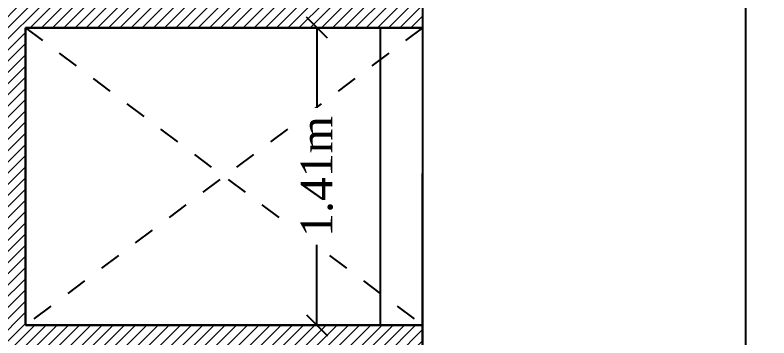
# Model space of a CAD drawing. Header units: millimetres. Extents: x 860 to 1444, y -43 to 267.
# Drawn here: x 1327.638 to 1331.208, y 258.742 to 260.272 of the extents above; entities that cross this region are included whole.
import ezdxf

# ---------------------------------------------------------------- set-up
doc = ezdxf.new("R2010")
doc.units = ezdxf.units.MM
doc.header["$MEASUREMENT"] = 0
doc.linetypes.add('VW-01 Strichlinie kurz', pattern=[0.15748, 0.07874, -0.07874])
doc.layers.add('furniture', color=251, linetype='Continuous', lineweight=5)
doc.layers.add('WALL', color=7, linetype='Continuous', lineweight=30)
doc.styles.add('Ari CENTER', font='times.ttf', dxfattribs={"height": 0.15})
doc.dimstyles.new('Ari New', dxfattribs={"dimtxt": 0.15, "dimasz": 0.1, "dimexe": 0.05, "dimexo": 0.25, "dimgap": 0.05, "dimtad": 0, "dimtoh": 1, "dimzin": 0, "dimdsep": 46, "dimtxsty": 'Ari CENTER', "dimblk": 'OBLIQUE', "dimcen": 0.09, "dimclrd": 251, "dimclre": 251, "dimclrt": 12, "dimadec": 0, "dimazin": 0, "dimtfac": 1, "dimtofl": 0, "dimtmove": 0, "dimatfit": 3, "dimldrblk": 'NONE', "dimfxl": 0, "dimtolj": 1, "dimtzin": 0, "dimarcsym": 0})

# ---------------------------------------------------------------- blocks, each defined once
blk = doc.blocks.new('_Oblique')
at = {"color": 0, "linetype": 'ByBlock', "lineweight": -2}
blk.add_line((-0.5, -0.5), (0.5, 0.5), dxfattribs=at)
blk = doc.blocks.new('*D389')
at = {"color": 251, "lineweight": -2, "transparency": 16777216}
for p, q in [((1329.817, 264.9523), (1331.1468, 264.9523)), ((1331.0968, 264.9523), (1331.0968, 258.2141)), ((1331.0968, 250.7323), (1331.0968, 257.4704)), ((1329.817, 250.7323), (1331.1468, 250.7323))]:
    blk.add_line(p, q, dxfattribs=at)
at = {"layer": 'Defpoints', "color": 0, "lineweight": 35, "transparency": 16777216}
for p in [(1329.567, 264.9523), (1329.567, 250.7323), (1331.0968, 250.7323)]:
    blk.add_point(p, dxfattribs=at)
at = {"color": 251, "lineweight": -2, "transparency": 16777216, "xscale": 0.1, "yscale": 0.1, "zscale": 0.1}
for p, rotation in [((1331.0968, 264.9523), 90), ((1331.0968, 250.7323), 270)]:
    blk.add_blockref('_Oblique', p, dxfattribs=dict(at, rotation=rotation))
at = {"color": 12, "transparency": 16777216, "insert": (1331.0968, 257.8423), "char_height": 0.15, "attachment_point": 5, "rotation": 90, "style": 'Ari CENTER', "bg_fill": 3, "box_fill_scale": 1.25, "bg_fill_color": 256, "bg_fill_true_color": 13158600, "bg_fill_transparency": 0}
blk.add_mtext('\\A1;14.22m', dxfattribs=at)
blk = doc.blocks.new('_None')
blk = doc.blocks.new('*D397')
at = {"color": 251, "lineweight": -2, "transparency": 16777216}
for p, q in [((1329.117, 260.2123), (1329.017, 260.2123)), ((1329.067, 260.2123), (1329.067, 259.8237)), ((1329.067, 258.8023), (1329.067, 259.1908)), ((1329.117, 258.8023), (1329.017, 258.8023))]:
    blk.add_line(p, q, dxfattribs=at)
at = {"layer": 'Defpoints', "color": 0, "lineweight": 35, "transparency": 16777216}
for p in [(1329.367, 260.2123), (1329.067, 258.8023), (1329.367, 258.8023)]:
    blk.add_point(p, dxfattribs=at)
at = {"color": 251, "lineweight": -2, "transparency": 16777216, "xscale": 0.1, "yscale": 0.1, "zscale": 0.1}
for p, rotation in [((1329.067, 260.2123), 90), ((1329.067, 258.8023), 270)]:
    blk.add_blockref('_Oblique', p, dxfattribs=dict(at, rotation=rotation))
at = {"color": 12, "transparency": 16777216, "insert": (1329.067, 259.5073), "char_height": 0.15, "attachment_point": 5, "rotation": 90, "style": 'Ari CENTER', "bg_fill": 3, "box_fill_scale": 1.25, "bg_fill_color": 256, "bg_fill_true_color": 13158600, "bg_fill_transparency": 0}
blk.add_mtext('\\A1;1.41m', dxfattribs=at)

msp = doc.modelspace()

# ---------------------------------------------------------------- hatches: boundary and pattern name
at = {"layer": 'furniture'}
h = msp.add_hatch(dxfattribs=at)
h.set_pattern_fill('ANSI31', color=0, scale=0.3)
h.set_pattern_definition([(45, (1063.762295, 415.22589), (-0.0265165043, 0.0265165043), [])])
h.paths.add_polyline_path([(1323.73699, 258.13226), (1323.71199, 258.13226), (1321.13699, 258.13226), (1320.13699, 258.13226), (1319.74699, 258.13226), (1319.74699, 258.09726), (1319.73699, 258.09726), (1319.73699, 258.13226), (1319.53699, 258.13226), (1319.53699, 257.84261), (1319.73699, 257.84261), (1319.73699, 257.87761), (1319.73699, 257.93226), (1321.13699, 257.93226), (1323.73699, 257.93226)])
h.paths.add_polyline_path([(1320.73699, 252.93226), (1319.73699, 252.93226), (1319.53699, 252.93226), (1319.53699, 252.73226), (1320.73699, 252.73226)])
h.paths.add_polyline_path([(1325.65199, 252.93226), (1324.93699, 252.93226), (1324.93699, 256.93226), (1325.03699, 256.93226), (1325.03699, 257.13226), (1325.01199, 257.13226), (1324.93699, 257.13226), (1324.93699, 258.13226), (1324.73699, 258.13226), (1324.73699, 257.92226), (1324.77199, 257.92226), (1324.77199, 257.91226), (1324.73699, 257.91226), (1324.73699, 252.93226), (1323.73699, 252.93226), (1323.73699, 252.73226), (1325.65199, 252.73226)])
h.paths.add_polyline_path([(1319.73699, 259.73226), (1319.73699, 260.20226), (1319.53699, 260.20226), (1319.53699, 259.13226), (1319.73699, 259.13226)])
h.paths.add_polyline_path([(1324.43699, 264.95226), (1319.53699, 264.95226), (1319.53699, 264.04712), (1319.73699, 264.04712), (1319.73699, 264.75226), (1324.33699, 264.75226), (1324.33699, 263.65226), (1324.43699, 263.65226), (1324.43699, 263.68726), (1324.44699, 263.68726), (1324.44699, 263.65226), (1326.03699, 263.65226), (1326.03699, 261.43226), (1324.43699, 261.43226), (1324.43699, 262.65226), (1324.33699, 262.65226), (1324.33699, 261.33226), (1326.01137, 261.33226), (1326.01137, 261.35726), (1326.02137, 261.35726), (1326.02137, 261.33226), (1326.03699, 261.33226), (1326.15699, 261.33226), (1326.15699, 263.75226), (1324.43699, 263.75226)])
h.paths.add_polyline_path([(1329.56699, 264.95226), (1325.99945, 264.95226), (1325.99945, 264.75226), (1326.10284, 264.75226), (1326.15699, 264.75226), (1329.36699, 264.75226), (1329.36699, 260.33226), (1327.56699, 260.33226), (1327.36699, 260.33226), (1327.36699, 260.43226), (1327.24699, 260.43226), (1327.24699, 260.33226), (1326.03699, 260.33226), (1326.03699, 258.63226), (1326.15699, 258.63226), (1326.15699, 258.68226), (1326.25699, 258.68226), (1326.25699, 258.80226), (1326.15699, 258.80226), (1326.15699, 260.21226), (1327.56699, 260.21226), (1327.56699, 258.80226), (1327.05699, 258.80226), (1327.05699, 258.68226), (1327.15699, 258.68226), (1327.15699, 258.58226), (1327.27699, 258.58226), (1327.27699, 258.68226), (1329.36699, 258.68226), (1329.36699, 257.13226), (1327.27699, 257.13226), (1327.27699, 257.78226), (1327.15699, 257.78226), (1327.15699, 257.13226), (1326.15699, 257.13226), (1326.15699, 257.83226), (1326.03699, 257.83226), (1326.03699, 256.93226), (1329.36699, 256.93226), (1329.36699, 252.93226), (1328.65199, 252.93226), (1328.65199, 252.73226), (1329.56699, 252.73226), (1329.56699, 258.80226), (1327.68699, 258.80226), (1327.68699, 260.21226), (1329.56699, 260.21226), (1329.56699, 260.93226)])
edge = h.paths.add_edge_path(flags=16)
edge.add_line((1327.03081, 260.21235), (1326.86199, 260.21245))
edge.add_spline(control_points=[(1326.86199, 260.21245), (1326.78723, 260.21249)], knot_values=[0.5571709, 0.5571709, 1, 1], degree=1, periodic=0)
edge.add_line((1326.78723, 260.21249), (1326.69317, 260.21254))
edge.add_line((1326.69317, 260.21254), (1326.68524, 260.21255))
edge.add_spline(control_points=[(1326.68528, 260.21255), (1326.68516, 260.21255)], knot_values=[0, 0, 0.0153497, 0.0153497], degree=1, periodic=0)
edge.add_spline(control_points=[(1326.69001, 260.21255), (1326.69214, 260.21254)], knot_values=[0.130173, 0.130173, 0.3992006, 0.3992006], degree=1, periodic=0)
edge.add_line((1326.69214, 260.21254), (1326.86199, 260.21245))
edge.add_spline(control_points=[(1326.86199, 260.21245), (1326.93675, 260.21241)], knot_values=[0.5571709, 0.5571709, 1, 1], degree=1, periodic=0)
edge.add_spline(control_points=[(1326.93675, 260.21241), (1326.96175, 260.21239)], knot_values=[0.4090817, 0.4090817, 0.5571709, 0.5571709], degree=1, periodic=0)
edge.add_spline(control_points=[(1326.96175, 260.21239), (1327.03081, 260.21236)], knot_values=[0, 0, 0.4090817, 0.4090817], degree=1, periodic=0)
edge.add_spline(control_points=[(1327.03811, 260.21236), (1327.03756, 260.21236)], knot_values=[0.8517746, 0.8517746, 0.922261, 0.922261], degree=1, periodic=0)
edge.add_spline(control_points=[(1327.0377, 260.21235), (1327.03869, 260.21235)], knot_values=[0.0153497, 0.0153497, 0.1396439, 0.1396439], degree=1, periodic=0)
edge.add_line((1327.03869, 260.21235), (1327.03874, 260.21235))
edge.add_line((1327.03874, 260.21235), (1327.03081, 260.21235))

# ---------------------------------------------------------------- linework, layer by layer
at = {"color": 0}
for p, q in [((1329.56699, 260.93226), (1329.56699, 259.52226)), ((1329.36699, 260.21226), (1329.36699, 258.80226))]:
    msp.add_line(p, q, dxfattribs=at)
at = {"color": 0, "linetype": 'VW-01 Strichlinie kurz'}
for p, q in [((1327.68699, 260.21226), (1329.56699, 258.80226)), ((1329.56699, 260.21226), (1327.68699, 258.80226))]:
    msp.add_line(p, q, dxfattribs=at)
at = {"layer": 'WALL', "color": 0}
for p, q in [((1329.56699, 260.21226), (1327.68699, 260.21226)), ((1327.68699, 260.21226), (1327.68699, 258.80226)), ((1327.68699, 258.80226), (1329.56699, 258.80226))]:
    msp.add_line(p, q, dxfattribs=at)
msp.add_lwpolyline([(1328.65199, 252.73226), (1329.56699, 252.73226), (1329.56699, 259.52226)], dxfattribs=at)

# ---------------------------------------------------------------- next in the draw order: dimensions: what is measured, and where the dimension line sits
at = {"color": 0}
for p1, p2, distance, picture, middle in [((1329.56699, 264.95226), (1329.56699, 250.73226), 1.52982, '*D389', (1331.09681, 257.84226)), ((1329.36699, 260.21226), (1329.36699, 258.80226), -0.3, '*D397', (1329.06699, 259.50726))]:
    dim = msp.add_aligned_dim(p1=p1, p2=p2, distance=distance, dimstyle='Ari New', override={"dimpost": 'm'}, dxfattribs=at)
    dim.commit()
    dim.dimension.update_dxf_attribs({"geometry": picture, "text_midpoint": middle})

doc.saveas('drawing.dxf')
